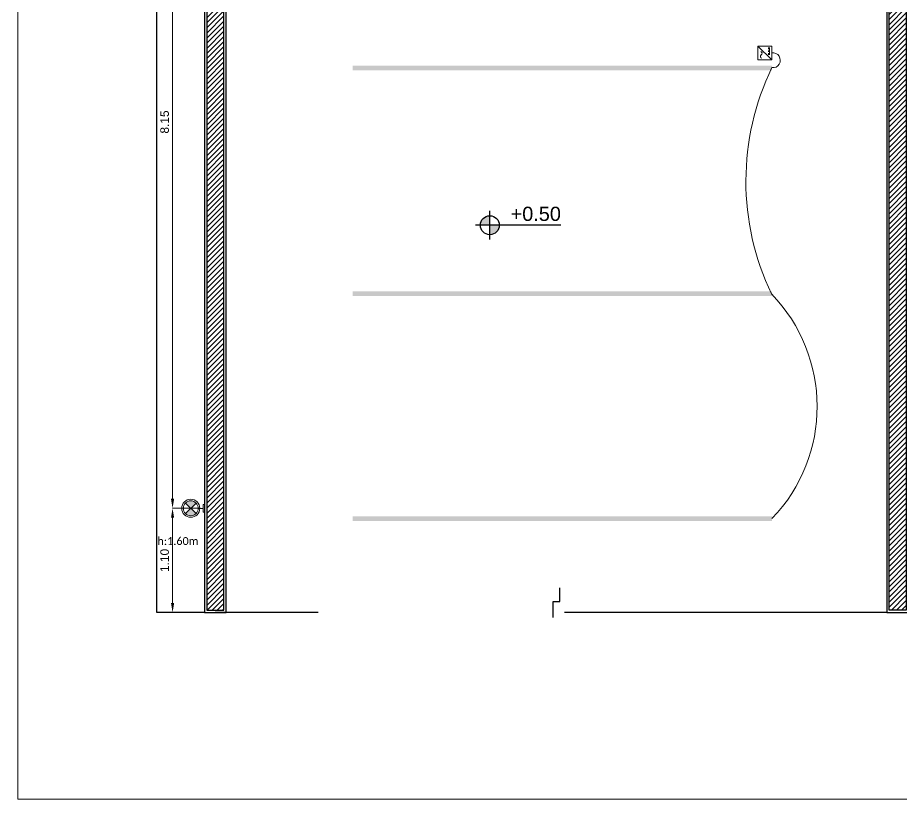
# Model space of a CAD drawing. Header units: millimetres. Extents: x 430 to 1353, y -204 to 152.
# Drawn here: x 430.02 to 439.35, y -66.76 to -58.52 of the extents above; entities that cross this region are included whole.
import ezdxf
from ezdxf.enums import TextEntityAlignment as Align

# ---------------------------------------------------------------- set-up
doc = ezdxf.new("R2010")
doc.units = ezdxf.units.MM
doc.linetypes.add('DASHED', pattern=[0.3, 0.17, -0.13])
doc.layers.get('0').update_dxf_attribs({"color": 250})
doc.layers.get('Defpoints').update_dxf_attribs({"color": 252})
for name, color, linetype in [('AN - Designacion Corte 1-50', 252, 'Continuous'), ('AN - Designacion Nivel 1-50', 252, 'Continuous'), ('AR - Ht', 252, 'Continuous'), ('AR - Proyeccion', 252, 'DASHED'), ('AR - Vista 05', 252, 'Continuous'), ('AR - Vista 4', 252, 'Continuous'), ('AR_Vista 1', 252, 'Continuous')]:
    doc.layers.add(name, color=color, linetype=linetype)
for name, color, linetype, lineweight in [('ND-Apliques', 1, 'Continuous', 15), ('ND-Cotas', 252, 'Continuous', 9), ('ND-GLOBAL_Notas', 252, 'Continuous', 9), ('ND-IUG- Cable led', 1, 'Continuous', 13)]:
    doc.layers.add(name, color=color, linetype=linetype, lineweight=lineweight)
doc.styles.add('Cota General 1 50', font='arial.ttf')
doc.styles.get("Standard").update_dxf_attribs({"font": 'arial.ttf'})
doc.styles.add('Texto Simbolos 1 50', font='arial.ttf', dxfattribs={"height": 0.15})
doc.dimstyles.new('Copia de Cota General 1 50 ND', dxfattribs={"dimtxt": 0.09, "dimasz": 0.1, "dimexe": 0, "dimexo": 0.05, "dimgap": 0.0375, "dimtad": 1, "dimzin": 0, "dimdsep": 46, "dimtxsty": 'Cota General 1 50', "dimcen": 0.225, "dimdle": 0.1, "dimclrd": 256, "dimclre": 256, "dimclrt": 1, "dimadec": 0, "dimazin": 0, "dimtfac": 1, "dimtix": 1, "dimtmove": 2, "dimatfit": 3, "dimfxl": 1, "dimtolj": 1, "dimtzin": 0, "dimlwd": -1, "dimlwe": -1, "dimarcsym": 0})

# ---------------------------------------------------------------- blocks, each defined once
blk = doc.blocks.new('Aplieque_Cielo-tierra')
h = blk.add_hatch(color=256)
h.dxf.hatch_style = 1
h.paths.add_polyline_path([(0.0004, 0.1432), (-0.0552, 0.1988, 0.293406), (-0.0733, 0.1157, 0.107717), (-0.0552, 0.0876)])
h.paths.add_polyline_path([(0.0741, 0.1706, 0.107717), (0.056, 0.1988), (0.0004, 0.1432), (0.056, 0.0876, 0.293406)])
for p, q in [((-0.0552, 0.1988), (0.056, 0.0876)), ((-0.0552, 0.0876), (0.056, 0.1988)), ((-0.0413, 0), (0.0413, 0)), ((-0.0003, 0.0645), (-0.0003, 0.0125))]:
    blk.add_line(p, q)
blk.add_lwpolyline([(-0.0413, 0), (0.041, 0), (0.041, 0.0125), (-0.0413, 0.0125)], close=True)
for radius in [0.0953, 0.0786]:
    blk.add_circle((0.0004, 0.1432), radius)
blk = doc.blocks.new('Fuente')
blk.add_wipeout([(0, 0.201), (0.201, 0.201), (0.201, 0), (0, 0)])
at = {"lineweight": 9}
for p, q in [((0, 0), (0.201, 0.201)), ((0.076, 0.049), (0.099, 0.049)), ((0.076, 0.035), (0.179, 0.035)), ((0.116, 0.049), (0.139, 0.049)), ((0.155, 0.049), (0.179, 0.049))]:
    blk.add_line(p, q, dxfattribs=at)
blk.add_lwpolyline([(0, 0.201), (0.201, 0.201), (0.201, 0), (0, 0)], close=True, dxfattribs=at)
blk.add_lwpolyline([(0.123, 0.161, -0.62928), (0.073, 0.153, 0.691702), (0.023, 0.144)], format="xyb", dxfattribs=at)
blk = doc.blocks.new('Designacion Nivel Planta 1 50')
h = blk.add_hatch(color=256)
h.dxf.hatch_style = 1
h.paths.add_polyline_path([(0, 0.1, 0.414214), (-0.1, 0), (0, 0)])
h.paths.add_polyline_path([(0.1, 0), (0, 0), (0, -0.1, 0.414214)])
for p, q in [((0, -0.15), (0, 0.15)), ((0.75, 0), (-0.15, 0))]:
    blk.add_line(p, q)
blk.add_circle((0, 0), 0.1)
at = {"style": 'Texto Simbolos 1 50'}
blk.add_attdef('NIVEL', text='', height=0.15, dxfattribs=at).set_placement((0.75, 0), align=Align.BOTTOM_RIGHT)
blk = doc.blocks.new('PLANTA BAJA')
at = {"layer": 'AR - Ht', "true_color": 0x383838, "transparency": 33554610}
h = blk.add_hatch(dxfattribs=at)
h.set_pattern_fill('ANSI31', color=250, scale=0.012)
h.set_pattern_definition([(45, (-605.2518, -51.777135), (-0.0269407684, 0.0269407684), [])])
h.paths.add_polyline_path([(23.605, 24.735), (23.425, 24.735), (23.425, 24.69), (22.52, 24.69), (22.52, 24.6304), (22.7591, 24.6304), (22.7591, 24.5804), (22.52, 24.5804), (22.52, 24.52), (23.425, 24.52), (23.425, 24.45), (23.605, 24.45)])
h.paths.add_polyline_path([(18.205, 30.805), (18.025, 30.805), (18.025, 30.625), (18.205, 30.625)])
h.paths.add_polyline_path([(0.205, 16.225), (1.215, 16.225), (1.215, 16.405), (0.025, 16.405), (0.025, 10.52), (0.205, 10.52), (0.205, 11.8904), (0.205, 13.0025), (1.1975, 13.0025), (1.1975, 13.0679), (0.5175, 13.0679), (0.5175, 13.1179), (1.1975, 13.1179), (1.1975, 13.1825), (0.205, 13.1825), (0.205, 14.9569), (0.82, 14.9569), (0.82, 15.0769), (0.205, 15.0769)])
h.paths.add_polyline_path([(4.45, 16.405), (2.165, 16.405), (2.165, 16.225), (3.625, 16.225), (3.625, 13.1825), (2.6375, 13.1825), (2.6375, 13.1179), (3.3175, 13.1179), (3.3175, 13.0679), (2.6375, 13.0679), (2.6375, 13.0025), (3.625, 13.0025), (3.625, 12.015), (3.805, 12.015), (3.805, 16.225), (4.45, 16.225)])
h.paths.add_polyline_path([(7.455, 16.405), (5.5, 16.405), (5.5, 16.225), (7.455, 16.225)])
h.paths.add_polyline_path([(7.34, 11.005), (3.805, 11.005), (3.805, 11.075), (3.625, 11.075), (3.625, 10.825), (4.155, 10.825), (4.155, 8.47), (3.625, 8.47), (3.625, 8.35), (4.275, 8.35), (4.275, 10.825), (7.22, 10.825), (7.22, 7.405), (7.225, 7.405), (7.225, 0.025), (7.405, 0.025), (7.405, 7.225), (7.475, 7.225), (7.475, 7.405), (7.34, 7.405)])
h.paths.add_polyline_path([(3.805, 7.405), (2.615, 7.405), (2.615, 7.8154), (2.495, 7.8154), (2.495, 7.405), (0.205, 7.405), (0.205, 7.96), (0.025, 7.96), (0.025, 0.025), (0.205, 0.025), (0.205, 7.225), (3.805, 7.225)])
h.paths.add_polyline_path([(11.69, 7.405), (9.89, 7.405), (9.725, 7.405), (9.725, 7.225), (11.69, 7.225)])
h.paths.add_polyline_path([(14.62, 11.005), (10.81, 11.005), (10.81, 10.825), (14.62, 10.825)])
h.paths.add_polyline_path([(18.225, 11.005), (15.875, 11.005), (15.875, 10.825), (18.055, 10.825), (18.055, 9.505), (17.475, 9.505), (17.475, 9.175), (17.215, 9.175), (17.215, 9.055), (18.055, 9.055), (18.055, 7.405), (17.47, 7.405), (17.47, 7.225), (18.035, 7.225), (18.195, 7.225), (18.22, 7.225), (18.22, 7.405), (18.175, 7.405), (18.175, 10.825), (18.225, 10.825)])
h.paths.add_polyline_path([(18.055, 9.425), (18.055, 9.175), (17.555, 9.175), (17.555, 9.425)], flags=16)
h.paths.add_polyline_path([(16.42, 7.405), (16.375, 7.405), (16.375, 9.95), (16.255, 9.95), (16.255, 7.405), (13.74, 7.405), (13.74, 7.225), (14.29, 7.225), (14.29, 5.415), (14.74, 5.415), (14.74, 7.225), (16.395, 7.225), (16.42, 7.2251)])
h.paths.add_polyline_path([(23.605, 16.405), (21.57, 16.405), (21.57, 16.225), (23.425, 16.225), (23.425, 11.685), (19.375, 11.685), (19.375, 12.365), (19.255, 12.365), (19.17, 12.365), (19.17, 12.245), (19.255, 12.245), (19.255, 11.005), (19.165, 11.005), (19.165, 10.825), (19.375, 10.825), (19.375, 11.565), (23.425, 11.565), (23.425, 7.405), (21.57, 7.405), (21.57, 7.225), (23.605, 7.225)])
h.paths.add_polyline_path([(18.22, 16.405), (17.91, 16.405), (17.91, 16.225), (18.055, 16.225), (18.055, 12.25), (18.22, 12.25), (18.22, 12.36), (18.175, 12.36), (18.175, 16.225), (18.22, 16.225)])
h.paths.add_polyline_path([(21.77, 23.57), (20.7625, 23.57), (20.7625, 23.535), (21.3625, 23.535), (21.3625, 23.435), (20.7625, 23.435), (20.7625, 23.4), (21.66, 23.4), (21.66, 23.165), (21.77, 23.165)])
h.paths.add_polyline_path([(18.9175, 23.535), (19.5125, 23.535), (19.5125, 23.57), (18.215, 23.57), (18.215, 23.615), (18.025, 23.615), (18.025, 19.825), (18.23, 19.825), (18.255, 19.825), (18.255, 20.005), (18.205, 20.005), (18.205, 23.4), (19.5125, 23.4), (19.5125, 23.435), (18.9175, 23.435)])
h.paths.add_polyline_path([(23.605, 30.805), (23.355, 30.805), (23.355, 30.625), (23.425, 30.625), (23.425, 26.15), (21.66, 26.15), (21.66, 24.52), (21.77, 24.52), (21.77, 26.04), (23.425, 26.04), (23.425, 25.785), (23.605, 25.785)])
h.paths.add_polyline_path([(3.825, 20.005), (2.3749, 20.005), (2.3749, 20.055), (2.265, 20.055), (2.265, 20.005), (0.205, 20.005), (0.205, 20.055), (0.025, 20.055), (0.025, 19.825), (3.825, 19.825)])
h.paths.add_polyline_path([(5.605, 23.61), (5.425, 23.61), (5.425, 20.005), (5.375, 20.005), (5.375, 19.825), (5.4, 19.825), (5.605, 19.825)])
h.paths.add_polyline_path([(5.605, 30.805), (5.425, 30.805), (5.425, 30.625), (5.605, 30.625)])
h.paths.add_polyline_path([(0.21, 21.41), (0.21, 21.66), (0.36, 21.66), (0.36, 21.41)], flags=16)
h.paths.add_polyline_path([(0.435, 21.66), (2.2649, 21.66), (2.2649, 20.905), (2.3749, 20.905), (2.3749, 21.66), (4.055, 21.66), (4.055, 20.96), (4.165, 20.96), (4.165, 21.635), (4.165, 22.685), (4.015, 22.685), (4.015, 21.77), (1.965, 21.77), (1.965, 22.685), (1.815, 22.685), (1.815, 21.77), (0.42, 21.77), (0.205, 21.77), (0.205, 30.625), (0.275, 30.625), (0.275, 30.805), (0.23, 30.805), (0.025, 30.805), (0.025, 21.085), (0.205, 21.085), (0.205, 21.335), (0.435, 21.335)])
h.paths.add_polyline_path([(1.995, 8.7404), (1.995, 9.055), (2.445, 9.055), (2.445, 8.7404)], flags=16)
h.paths.add_polyline_path([(2.615, 9.035), (2.615, 9.175), (0.205, 9.175), (0.205, 9.47), (0.025, 9.47), (0.025, 9.035), (0.025, 9.01), (0.205, 9.01), (0.205, 9.055), (1.915, 9.055), (1.915, 8.6604), (2.615, 8.6604)])
h.paths.add_polyline_path([(23.425, 21.935), (23.17, 21.935), (23.17, 22.09), (23.425, 22.09)], flags=16)
h.paths.add_polyline_path([(23.605, 23.4), (23.425, 23.4), (23.425, 23.335), (22.62, 23.335), (22.62, 23.2754), (22.8591, 23.2754), (22.8591, 23.2254), (22.62, 23.2254), (22.62, 23.165), (23.425, 23.165), (23.425, 22.165), (23.095, 22.165), (23.095, 21.935), (21.795, 21.935), (21.66, 21.935), (21.66, 21.865), (21.795, 21.865), (23.425, 21.865), (23.425, 20.005), (21.77, 20.005), (21.77, 21.115), (21.66, 21.115), (21.66, 20.005), (21.605, 20.005), (21.605, 19.825), (21.64, 19.825), (23.605, 19.825)])
at = {"layer": 'AR - Proyeccion', "ltscale": 20}
blk.add_line((7.2, 0), (0.115, 0), dxfattribs=at)
at = {"layer": 'AR - Vista 05'}
blk.add_lwpolyline([(7.43, 7.2), (7.5, 7.2), (7.5, 7.43), (7.36, 7.43), (7.36, 11.025), (3.825, 11.025), (3.825, 11.095), (3.605, 11.095), (3.605, 10.805), (4.135, 10.805), (4.135, 8.49), (3.605, 8.49), (3.605, 8.33), (4.295, 8.33), (4.295, 10.805), (7.2, 10.805), (7.2, 0), (7.43, 0)], close=True, dxfattribs=at)
blk.add_lwpolyline([(2.475, 7.8404), (2.635, 7.8404), (2.475, 7.8404), (2.475, 7.43), (0.23, 7.43), (0.23, 7.985), (0, 7.985), (0, 0), (0.23, 0), (0.23, 7.2), (3.825, 7.2), (3.825, 7.43), (2.635, 7.43), (2.635, 7.8404)], dxfattribs=at)
at = {"layer": 'AR - Vista 4'}
for points in [[(7.22, 10.825), (4.275, 10.825), (4.275, 8.35), (3.625, 8.35), (3.625, 8.47), (4.155, 8.47), (4.155, 10.825), (3.625, 10.825), (3.625, 11.075), (3.805, 11.075), (3.805, 11.005), (7.34, 11.005), (7.34, 7.405), (7.475, 7.405), (7.475, 7.225), (7.405, 7.225), (7.405, 0.025), (7.225, 0.025), (7.225, 7.405), (7.22, 7.405)], [(2.495, 7.8154), (2.495, 7.405), (0.205, 7.405), (0.205, 7.96), (0.025, 7.96), (0.025, 0.025), (0.205, 0.025), (0.205, 7.225), (3.805, 7.225), (3.805, 7.405), (2.615, 7.405), (2.615, 7.8154)]]:
    blk.add_lwpolyline(points, close=True, dxfattribs=at)
at = {"layer": 'AR_Vista 1'}
blk.add_lwpolyline([(0, 0), (-0.5, 0), (-0.5, 16.43), (-0.5, 16.93), (0, 16.93)], dxfattribs=at)
blk = doc.blocks.new('*D707')
at = {"layer": 'Defpoints', "color": 0, "transparency": 16777216}
for p in [(431.6575, -63.6892), (431.9929, -63.6892), (431.9929, -64.788)]:
    blk.add_point(p, dxfattribs=at)
at = {"layer": 'ND-Cotas', "transparency": 16777216}
for p, q in [((431.9429, -63.6892), (431.6575, -63.6892)), ((431.6575, -64.688), (431.6575, -63.7892)), ((431.9429, -64.788), (431.6575, -64.788))]:
    blk.add_line(p, q, dxfattribs=at)
for points in [[(431.6408, -63.7892), (431.6742, -63.7892), (431.6575, -63.6892)], [(431.6408, -64.688), (431.6742, -64.688), (431.6575, -64.788)]]:
    blk.add_solid(points, dxfattribs=at)
at = {"layer": 'ND-Cotas', "color": 1, "transparency": 16777216, "insert": (431.574, -64.2386), "char_height": 0.09, "attachment_point": 5, "rotation": 90, "style": 'Cota General 1 50'}
blk.add_mtext('\\A1;1.10', dxfattribs=at)
blk = doc.blocks.new('*D708')
at = {"layer": 'Defpoints', "color": 0, "transparency": 16777216}
for p in [(431.6575, -55.5426), (431.8497, -55.5426), (431.8497, -63.6888)]:
    blk.add_point(p, dxfattribs=at)
at = {"layer": 'ND-Cotas', "transparency": 16777216}
for p, q in [((431.7997, -55.5426), (431.6575, -55.5426)), ((431.6575, -63.5888), (431.6575, -55.6426)), ((431.7997, -63.6888), (431.6575, -63.6888))]:
    blk.add_line(p, q, dxfattribs=at)
for points in [[(431.6408, -55.6426), (431.6742, -55.6426), (431.6575, -55.5426)], [(431.6408, -63.5888), (431.6742, -63.5888), (431.6575, -63.6888)]]:
    blk.add_solid(points, dxfattribs=at)
at = {"layer": 'ND-Cotas', "color": 1, "transparency": 16777216, "insert": (431.574, -59.6157), "char_height": 0.09, "attachment_point": 5, "rotation": 90, "style": 'Cota General 1 50'}
blk.add_mtext('\\A1;8.15', dxfattribs=at)

msp = doc.modelspace()

# ---------------------------------------------------------------- hatches: boundary and pattern name
at = {"layer": 'ND-Apliques'}
h = msp.add_hatch(color=256, dxfattribs=at)
h.dxf.hatch_style = 1
h.paths.add_polyline_path([(433.5582, -59.0708), (437.981, -59.0706), (437.9808, -59.0208), (433.5582, -59.0208)])
h = msp.add_hatch(color=256, dxfattribs=at)
h.dxf.hatch_style = 1
h.paths.add_polyline_path([(433.5582, -61.451), (437.981, -61.4509), (437.9808, -61.401), (433.5582, -61.401)])
h = msp.add_hatch(color=256, dxfattribs=at)
h.dxf.hatch_style = 1
h.paths.add_polyline_path([(433.5582, -63.8235), (437.981, -63.8233), (437.9808, -63.7735), (433.5582, -63.7735)])

# ---------------------------------------------------------------- linework, layer by layer
at = {"layer": 'AN - Designacion Corte 1-50'}
msp.add_lwpolyline([(435.6739, -64.8391), (435.6739, -64.673), (435.7419, -64.673), (435.7419, -64.5282)], dxfattribs=at)
at = {"layer": 'ND-GLOBAL_Notas'}
msp.add_lwpolyline([(430.0234, -25.4423), (457.6878, -25.4423), (457.6878, -66.7575), (430.0234, -66.7575)], close=True, dxfattribs=at)
at = {"layer": 'ND-IUG- Cable led'}
for centre, radius, start, end in [((440.4587, -60.2411), 2.7524, 154.19024, 205.55806), ((436.7529, -62.6161), 1.7045, 316.10216, 44.16572)]:
    msp.add_arc(centre, radius, start, end, dxfattribs=at)

# ---------------------------------------------------------------- block references
at = {"layer": 'AN - Designacion Nivel 1-50'}
msp.add_blockref('Designacion Nivel Planta 1 50', (435.0045, -60.7039), dxfattribs=at).add_auto_attribs({'NIVEL': '+0.50'})
at = {"layer": 'AR - Vista 05'}
msp.add_blockref('PLANTA BAJA', (431.9929, -64.788), dxfattribs=at)
at = {"layer": 'ND-Apliques', "rotation": 90.00000000000001}
msp.add_blockref('Aplieque_Cielo-tierra', (431.9929, -63.6892), dxfattribs=at)

# ---------------------------------------------------------------- texts
at = {"layer": 'ND-Cotas', "insert": (431.498, -63.9928), "char_height": 0.09, "attachment_point": 1, "rotation": 0.00461}
msp.add_mtext_dynamic_manual_height_columns('{\\fCalibri|b0|i0|c0|p34;\\H0.91667x;h:1.60m}', width=0.67411, gutter_width=10.291, heights=[0.1264], dxfattribs=at)

# ---------------------------------------------------------------- dimensions: what is measured, and where the dimension line sits
at = {"layer": 'ND-Cotas'}
for base, p1, p2, picture, middle in [((431.6575, -55.5426), (431.8497, -63.6888), (431.8497, -55.5426), '*D708', (431.574, -59.6157)), ((431.6575, -63.6892), (431.9929, -64.788), (431.9929, -63.6892), '*D707', (431.574, -64.2386))]:
    dim = msp.add_linear_dim(base=base, p1=p1, p2=p2, angle=90, dimstyle='Copia de Cota General 1 50 ND', dxfattribs=at)
    dim.commit()
    dim.dimension.update_dxf_attribs({"geometry": picture, "text_midpoint": middle})

# ---------------------------------------------------------------- next in the draw order: block references
at = {"layer": 'ND-Apliques', "xscale": 0.7253991585020317, "yscale": 0.7253991585020317, "zscale": 0.7253991585020317, "rotation": 90}
msp.add_blockref('Fuente', (437.9789, -58.961), dxfattribs=at)

# ---------------------------------------------------------------- next in the draw order: linework, layer by layer
at = {"layer": 'ND-IUG- Cable led'}
msp.add_arc((437.9911, -58.9652), 0.0782, 262.43818, 99.02114, dxfattribs=at)

doc.saveas('drawing.dxf')
